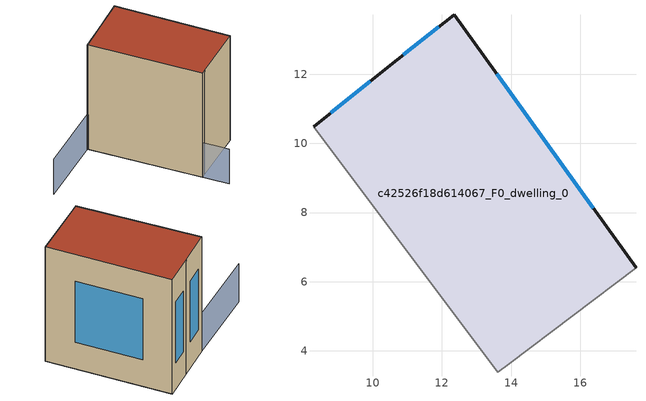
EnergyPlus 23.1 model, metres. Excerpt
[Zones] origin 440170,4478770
c42526f18d614067_F0_dwelling_0
 floor ground (EU_floor_Construction): 17.61,6.41 12.36,13.72 10.43,12.21 8.29,10.48 13.62,3.38 13.95,3.62 z0
 wall outside (EU_wall_Construction): 8.29,10.48 10.43,12.21 12.36,13.72 17.61,6.41 z0:9
 wall adiabatic (EU_wall_Construction): 17.61,6.41 13.95,3.62 13.62,3.38 8.29,10.48 z0:9
 window (EU_Window_Construction): 8.79,10.89 9.93,11.8 / 10.88,12.56 11.9,13.37 / 13.59,12.01 16.38,8.12 z2.11:6.89
 roof outside (EU_roof_Construction): 12.36,13.72 17.61,6.41 13.95,3.62 13.62,3.38 8.29,10.48 10.43,12.21 z9
shading: 3.45,6.84 8.29,10.48 / 8.29,10.48 14.87,1.75 z0:3
[Building]
EU S2 Campaign: North Axis=0; Terrain=City; Solar Distribution=FullExterior
[Site:Location]
Madrid: Latitude=40.5; Longitude=-3.5; Time Zone=1; Elevation=609
[SizingPeriod:WeatherFileDays]
AnnualSizingPeriod: Begin Month=1; Begin Day of Month=1; End Month=12; End Day of Month=31; Day of Week for Start Day=Monday; Use Weather File Daylight Saving Period=No; Use Weather File Rain and Snow Indicators=No
[MATERIAL]
EU_InternalMass_Material: Roughness=MediumRough; Thickness=0.1; Conductivity=1; Density=1800; Specific Heat=900; Thermal Absorptance=0.9; Solar Absorptance=0.7; Visible Absorptance=0.7
[MATERIAL:NOMASS] Roughness=MediumRough; Thermal Absorptance=0.9; Solar Absorptance=0.7; Visible Absorptance=0.7
Name | Thermal Resistance
EU_wall_NoMass | 0.419739
EU_roof_NoMass | 0.352165
EU_floor_NoMass | 0.608284
[WINDOWMATERIAL:SIMPLEGLAZINGSYSTEM]
EU_Window_SimpleGlazing: UFactor=4.8352; Solar Heat Gain Coefficient=0.85; Visible Transmittance=0.85
[CONSTRUCTION]
EU_wall_Construction: EU_wall_NoMass
EU_roof_Construction: EU_roof_NoMass
EU_floor_Construction: EU_floor_NoMass
EU_InternalMass_Construction: EU_InternalMass_Material
EU_Window_Construction: EU_Window_SimpleGlazing
[ZONE]
c42526f18d614067_F0_dwelling_0: Type=1; Multiplier=1; Ceiling Height=autocalculate; Volume=411.486; Floor Area=autocalculate; Part of Total Floor Area=Yes
[INTERNALMASS]
c42526f18d614067_F0_dwelling_0_EU_InternalMass: Construction=EU_InternalMass_Construction; Zone or ZoneList=c42526f18d614067_F0_dwelling_0; Surface Area=45.7205
[OTHEREQUIPMENT]
EU_Step8_InternalGain_c42526f18d614067_F0_dwelling_0_f000: Fuel Type=Electricity; Zone or ZoneList or Space or SpaceList=c42526f18d614067_F0_dwelling_0; Schedule=EU_Step8_GainSchedule_c42526f18d614067_F0_dwelling_0_f000; Design Level Calculation Method=Watts/Area; Power per Zone Floor Area=1; Fraction Latent=0; Fraction Radiant=0; Fraction Lost=0; Carbon Dioxide Generation Rate=0; EndUse Subcategory=EU_Step8_InternalGains
[ZONEVENTILATION:DESIGNFLOWRATE]
EU_ConstantAir_c42526f18d614067_F0_dwelling_0: Zone or ZoneList or Space or SpaceList=c42526f18d614067_F0_dwelling_0; Schedule=EU_AlwaysOn; Design Flow Rate Calculation Method=AirChanges/Hour; Air Changes per Hour=0.703302; Ventilation Type=Natural; Fan Pressure Rise=0; Fan Total Efficiency=1; Constant Term Coefficient=1; Temperature Term Coefficient=0; Velocity Term Coefficient=0; Velocity Squared Term Coefficient=0; Minimum Indoor Temperature=-100; Maximum Indoor Temperature=100; Delta Temperature=-100; Minimum Outdoor Temperature=-100; Maximum Outdoor Temperature=100; Maximum Wind Speed=40
[HVACTEMPLATE:THERMOSTAT]
EU_HeatOnly_c42526f18d614067_F0_dwelling_0: Constant Heating Setpoint=20; Constant Cooling Setpoint=50
[HVACTEMPLATE:ZONE:IDEALLOADSAIRSYSTEM]
c42526f18d614067_F0_dwelling_0: Template Thermostat=EU_HeatOnly_c42526f18d614067_F0_dwelling_0; System Availability Schedule=EU_AlwaysOn; Maximum Heating Supply Air Temperature=50; Minimum Cooling Supply Air Temperature=13; Maximum Heating Supply Air Humidity Ratio=0.0156; Minimum Cooling Supply Air Humidity Ratio=0.0077; Heating Limit=NoLimit; Cooling Limit=NoLimit; Heating Availability Schedule=EU_AlwaysOn; Cooling Availability Schedule=EU_CoolingOff; Dehumidification Control Type=ConstantSensibleHeatRatio; Cooling Sensible Heat Ratio=0.7; Dehumidification Setpoint=60; Humidification Control Type=None; Humidification Setpoint=30; Outdoor Air Method=None; Outdoor Air Flow Rate per Person=0.00944; Outdoor Air Flow Rate per Zone Floor Area=0; Outdoor Air Flow Rate per Zone=0; Demand Controlled Ventilation Type=None; Outdoor Air Economizer Type=NoEconomizer; Heat Recovery Type=None; Sensible Heat Recovery Effectiveness=0.7; Latent Heat Recovery Effectiveness=0.65
[SIZING:ZONE]
c42526f18d614067_F0_dwelling_0: Zone Cooling Design Supply Air Temperature Input Method=SupplyAirTemperature; Zone Cooling Design Supply Air Temperature=13; Zone Heating Design Supply Air Temperature Input Method=SupplyAirTemperature; Zone Heating Design Supply Air Temperature=50; Zone Cooling Design Supply Air Humidity Ratio=0.008; Zone Heating Design Supply Air Humidity Ratio=0.008; Cooling Design Air Flow Method=DesignDay; Cooling Design Air Flow Rate=0; Cooling Minimum Air Flow per Zone Floor Area=0.000762; Cooling Minimum Air Flow=0; Cooling Minimum Air Flow Fraction=0.2; Heating Design Air Flow Method=DesignDay; Heating Design Air Flow Rate=0; Heating Maximum Air Flow per Zone Floor Area=0.002032; Heating Maximum Air Flow=0.141576; Heating Maximum Air Flow Fraction=0.3; Account for Dedicated Outdoor Air System=No; Dedicated Outdoor Air System Control Strategy=NeutralSupplyAir; Dedicated Outdoor Air Low Setpoint Temperature for Design=autosize; Dedicated Outdoor Air High Setpoint Temperature for Design=autosize; Zone Load Sizing Method=Sensible Load Only No Latent Load; Zone Latent Cooling Design Supply Air Humidity Ratio Input Method=HumidityRatioDifference; Zone Cooling Design Supply Air Humidity Ratio Difference=0.005; Zone Latent Heating Design Supply Air Humidity Ratio Input Method=HumidityRatioDifference; Zone Humidification Design Supply Air Humidity Ratio Difference=0.005
[SCHEDULE:CONSTANT]
Name | Hourly Value
EU_AlwaysOn | 1
EU_CoolingOff | 0
[SCHEDULE:FILE]
EU_Step8_GainSchedule_c42526f18d614067_F0_dwelling_0_f000: File=../../schedules/c42526f18d614067/c42526f18d614067_F0_dwelling_0_f000_gain.csv; Column Number=1; Rows to Skip at Top=0; Number of Hours of Data=8760; Column Separator=Comma; Interpolate to Timestep=No; Minutes per Item=60; Adjust Schedule for Daylight Savings=Yes
